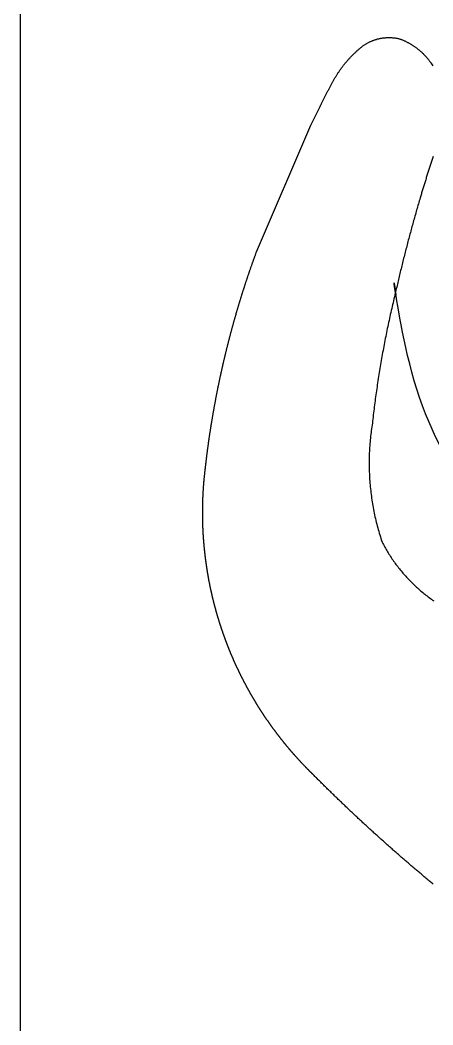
# Model space of a CAD drawing. Header units: inches. Extents: x 1174834 to 1369688, y -175882 to -108740.
# Drawn here: x 1319055.5 to 1319232.9, y -170013.2 to -169582.1 of the extents above; entities that cross this region are included whole.
import ezdxf

# ---------------------------------------------------------------- set-up
doc = ezdxf.new("R2010")
doc.units = ezdxf.units.IN
doc.header["$LTSCALE"] = 500
doc.header["$MEASUREMENT"] = 0
doc.linetypes.add('DASH', pattern=[0.35, 0.25, -0.1])
doc.layers.add('FF-FURN', color=51, linetype='Continuous')

# ---------------------------------------------------------------- blocks, each defined once
blk = doc.blocks.new('A$C48916692')
at = {"color": 3, "linetype": 'DASH', "ltscale": 150}
for points in [[(10203.01, 7271.61), (10203.45, 7271.75), (10203.88, 7271.89), (10204.31, 7272.03), (10204.75, 7272.17), (10205.18, 7272.32), (10205.62, 7272.46), (10206.05, 7272.6), (10206.48, 7272.74), (10206.92, 7272.88), (10207.35, 7273.02), (10207.79, 7273.16), (10208.22, 7273.3), (10208.66, 7273.43), (10209.09, 7273.57), (10209.52, 7273.71), (10209.96, 7273.85), (10210.39, 7273.99), (10210.83, 7274.12), (10211.26, 7274.26), (10211.7, 7274.4), (10212.13, 7274.53), (10212.57, 7274.67), (10213.01, 7274.8), (10213.44, 7274.94), (10213.88, 7275.08), (10214.31, 7275.21), (10214.75, 7275.34), (10215.18, 7275.48), (10215.62, 7275.61), (10216.06, 7275.75), (10216.49, 7275.88), (10216.93, 7276.01), (10217.36, 7276.15), (10217.8, 7276.28), (10218.24, 7276.41), (10218.67, 7276.54), (10219.11, 7276.67), (10219.55, 7276.8), (10219.99, 7276.94), (10220.42, 7277.07), (10220.86, 7277.2), (10221.5, 7277.39), (10222.15, 7277.58), (10222.79, 7277.77), (10223.43, 7277.95), (10224.08, 7278.14), (10224.72, 7278.33), (10225.37, 7278.51), (10226.01, 7278.7), (10226.65, 7278.89), (10227.3, 7279.07), (10227.94, 7279.25), (10228.59, 7279.44), (10229.24, 7279.62), (10229.88, 7279.8), (10230.53, 7279.98), (10231.17, 7280.16), (10231.82, 7280.34), (10232.47, 7280.52), (10233.11, 7280.7), (10233.76, 7280.88), (10234.41, 7281.05), (10235.05, 7281.23), (10235.7, 7281.4), (10236.35, 7281.58), (10237, 7281.75), (10237.64, 7281.93), (10238.29, 7282.1), (10238.94, 7282.27), (10239.59, 7282.44), (10240.24, 7282.61), (10240.89, 7282.78), (10241.53, 7282.95), (10242.18, 7283.12), (10242.83, 7283.29), (10243.48, 7283.46), (10244.13, 7283.62), (10244.78, 7283.79), (10245.43, 7283.96), (10246.08, 7284.12), (10246.73, 7284.28), (10247.38, 7284.45), (10248.03, 7284.61), (10248.68, 7284.77), (10249.34, 7284.93), (10249.99, 7285.09), (10250.64, 7285.25), (10251.29, 7285.41), (10251.94, 7285.57), (10252.59, 7285.73), (10253.25, 7285.89), (10253.9, 7286.04), (10254.55, 7286.2), (10255.2, 7286.35), (10255.85, 7286.51), (10256.51, 7286.66), (10257.16, 7286.82), (10257.81, 7286.97), (10258.47, 7287.12), (10259.12, 7287.27), (10259.77, 7287.42), (10260.43, 7287.57), (10261.08, 7287.72), (10261.74, 7287.87), (10262.39, 7288.02), (10263.24, 7288.22), (10264.09, 7288.43), (10264.94, 7288.63), (10265.79, 7288.83), (10266.64, 7289.03), (10267.49, 7289.23), (10268.34, 7289.42), (10269.2, 7289.62), (10270.05, 7289.81), (10270.9, 7290), (10271.76, 7290.19), (10272.61, 7290.38), (10273.46, 7290.56), (10274.32, 7290.75), (10275.17, 7290.93), (10276.03, 7291.11), (10276.88, 7291.29), (10277.74, 7291.47), (10278.6, 7291.64), (10279.45, 7291.82), (10280.31, 7291.99), (10281.17, 7292.16), (10282.02, 7292.33), (10282.88, 7292.49), (10283.74, 7292.66), (10284.6, 7292.82), (10285.46, 7292.98), (10286.32, 7293.14), (10287.18, 7293.3), (10288.04, 7293.45), (10288.9, 7293.61), (10289.76, 7293.76), (10290.62, 7293.91), (10291.48, 7294.06), (10292.34, 7294.21), (10293.2, 7294.35), (10294.07, 7294.5), (10294.93, 7294.64), (10295.79, 7294.78), (10296.65, 7294.92), (10297.52, 7295.05), (10298.38, 7295.19), (10299.25, 7295.32), (10300.11, 7295.45), (10300.97, 7295.58), (10301.84, 7295.71), (10302.7, 7295.83), (10303.57, 7295.96), (10304.43, 7296.08), (10305.3, 7296.2), (10306.17, 7296.32), (10307.03, 7296.44), (10307.9, 7296.55), (10308.77, 7296.67), (10309.63, 7296.78), (10310.5, 7296.89), (10311.37, 7297), (10312.23, 7297.1), (10313.1, 7297.21), (10313.97, 7297.31), (10314.84, 7297.41), (10315.71, 7297.51), (10316.57, 7297.61), (10317.44, 7297.71), (10318.24, 7297.83), (10319.04, 7297.96), (10319.84, 7298.07), (10320.64, 7298.18), (10321.44, 7298.29), (10322.25, 7298.38), (10323.05, 7298.48), (10323.86, 7298.56), (10324.66, 7298.64), (10325.47, 7298.71), (10326.27, 7298.78), (10327.08, 7298.84), (10327.88, 7298.89), (10328.69, 7298.94), (10329.5, 7298.99), (10330.31, 7299.02), (10331.12, 7299.05), (10331.92, 7299.07), (10332.73, 7299.09), (10333.54, 7299.1), (10334.35, 7299.11), (10335.16, 7299.11), (10335.97, 7299.1), (10336.78, 7299.09), (10337.58, 7299.07), (10338.39, 7299.04), (10339.2, 7299.01), (10340.01, 7298.97), (10340.82, 7298.93), (10341.62, 7298.88), (10342.43, 7298.82), (10343.24, 7298.76), (10344.04, 7298.69), (10344.85, 7298.61), (10345.65, 7298.53), (10346.45, 7298.44), (10347.26, 7298.35), (10348.06, 7298.25), (10348.86, 7298.14), (10349.66, 7298.03), (10350.46, 7297.91), (10351.26, 7297.79), (10352.06, 7297.66), (10352.86, 7297.52), (10353.65, 7297.38), (10354.45, 7297.23), (10355.24, 7297.08), (10356.03, 7296.92), (10356.83, 7296.75), (10357.62, 7296.58), (10358.4, 7296.4), (10359.19, 7296.21), (10359.98, 7296.02), (10360.76, 7295.82), (10361.54, 7295.62), (10362.33, 7295.41), (10363.1, 7295.2), (10363.88, 7294.98), (10364.66, 7294.75), (10365.43, 7294.52), (10366.21, 7294.28), (10366.98, 7294.03), (10367.75, 7293.78), (10368.51, 7293.53), (10369.04, 7293.25), (10369.57, 7292.97), (10370.09, 7292.69), (10370.61, 7292.4), (10371.13, 7292.11), (10371.64, 7291.81), (10372.16, 7291.51), (10372.67, 7291.21), (10373.18, 7290.9), (10373.68, 7290.58), (10374.18, 7290.26), (10374.68, 7289.94), (10375.18, 7289.61), (10375.67, 7289.28), (10376.16, 7288.94), (10376.65, 7288.6), (10377.14, 7288.26), (10377.62, 7287.91), (10378.1, 7287.56), (10378.57, 7287.2), (10379.04, 7286.84), (10379.51, 7286.47), (10379.98, 7286.1), (10380.44, 7285.73), (10380.9, 7285.35), (10381.36, 7284.97), (10381.81, 7284.58), (10382.26, 7284.19), (10382.71, 7283.8), (10383.15, 7283.4), (10383.59, 7283), (10384.03, 7282.6), (10384.46, 7282.19), (10384.89, 7281.77), (10385.31, 7281.36), (10385.73, 7280.94), (10386.15, 7280.51), (10386.56, 7280.09), (10386.97, 7279.66), (10387.38, 7279.22), (10387.78, 7278.78), (10388.18, 7278.34), (10388.58, 7277.9), (10388.97, 7277.45), (10389.36, 7277), (10389.74, 7276.54), (10390.12, 7276.08), (10390.49, 7275.62), (10390.87, 7275.16), (10391.23, 7274.69), (10391.6, 7274.22), (10391.95, 7273.74), (10392.31, 7273.27), (10392.66, 7272.79), (10393.01, 7272.3), (10393.35, 7271.82), (10393.69, 7271.33)], [(10515.28, 7271.57), (10514.99, 7271.92), (10514.7, 7272.27), (10514.4, 7272.62), (10514.11, 7272.97), (10513.82, 7273.32), (10513.53, 7273.68), (10513.24, 7274.03), (10512.95, 7274.38), (10512.65, 7274.73), (10512.36, 7275.08), (10512.07, 7275.43), (10511.78, 7275.78), (10511.48, 7276.12), (10511.19, 7276.47), (10510.9, 7276.82), (10510.6, 7277.17), (10510.31, 7277.52), (10510.01, 7277.87), (10509.72, 7278.22), (10509.42, 7278.56), (10509.13, 7278.91), (10508.83, 7279.26), (10508.54, 7279.61), (10508.24, 7279.95), (10507.95, 7280.3), (10507.65, 7280.65), (10507.36, 7281), (10507.06, 7281.34), (10506.76, 7281.69), (10506.47, 7282.03), (10506.17, 7282.38), (10505.87, 7282.73), (10505.57, 7283.07), (10505.28, 7283.42), (10504.98, 7283.76), (10504.68, 7284.11), (10504.38, 7284.45), (10504.08, 7284.8), (10503.78, 7285.14), (10503.49, 7285.48), (10503.19, 7285.83), (10502.89, 7286.17), (10502.59, 7286.51), (10502.29, 7286.86), (10501.99, 7287.2), (10501.69, 7287.54), (10501.39, 7287.89), (10501.09, 7288.23), (10500.78, 7288.57), (10500.48, 7288.91), (10500.18, 7289.26), (10499.88, 7289.6), (10499.58, 7289.94), (10499.28, 7290.28), (10498.97, 7290.62), (10498.67, 7290.96), (10498.37, 7291.3), (10498.07, 7291.64), (10497.76, 7291.98), (10497.46, 7292.32), (10497.16, 7292.66), (10496.85, 7293), (10496.55, 7293.34), (10496.25, 7293.68), (10495.94, 7294.02), (10495.64, 7294.36), (10495.33, 7294.7), (10495.03, 7295.04), (10494.72, 7295.38), (10494.42, 7295.71), (10494.11, 7296.05), (10493.81, 7296.39), (10493.5, 7296.73), (10493.19, 7297.06), (10492.89, 7297.4), (10492.58, 7297.74), (10492.27, 7298.07), (10491.97, 7298.41), (10491.66, 7298.75), (10491.35, 7299.08), (10491.04, 7299.42), (10490.74, 7299.76), (10490.43, 7300.09), (10490.12, 7300.43), (10489.81, 7300.76), (10489.5, 7301.1), (10489.19, 7301.43), (10488.89, 7301.76), (10488.58, 7302.1), (10488.27, 7302.43), (10487.96, 7302.77), (10487.65, 7303.1), (10487.34, 7303.43), (10487.03, 7303.77), (10486.72, 7304.1), (10486.41, 7304.43), (10486.09, 7304.77), (10485.78, 7305.1), (10485.47, 7305.43), (10485.16, 7305.76), (10484.85, 7306.09), (10484.54, 7306.42), (10484.23, 7306.76), (10483.91, 7307.09), (10483.6, 7307.42), (10483.29, 7307.75), (10482.97, 7308.08), (10482.66, 7308.41), (10482.35, 7308.74), (10482.04, 7309.07), (10481.72, 7309.4), (10481.41, 7309.73), (10481.09, 7310.06), (10480.78, 7310.39), (10480.46, 7310.72), (10480.15, 7311.04), (10479.84, 7311.37), (10479.52, 7311.7), (10479.2, 7312.03), (10478.89, 7312.36), (10478.57, 7312.68), (10478.26, 7313.01), (10477.94, 7313.34), (10477.63, 7313.67), (10477.31, 7313.99), (10476.99, 7314.32), (10476.68, 7314.64), (10476.36, 7314.97), (10476.04, 7315.3), (10475.72, 7315.62), (10475.41, 7315.95), (10475.09, 7316.27), (10474.77, 7316.6), (10474.45, 7316.92), (10474.13, 7317.25), (10473.82, 7317.57), (10473.5, 7317.9), (10473.18, 7318.22), (10472.86, 7318.54), (10472.54, 7318.87), (10472.22, 7319.19), (10471.9, 7319.51), (10471.58, 7319.84), (10471.26, 7320.16), (10470.94, 7320.48), (10470.62, 7320.8), (10470.3, 7321.12), (10469.98, 7321.45), (10469.66, 7321.77), (10469.34, 7322.09), (10469.01, 7322.41), (10468.69, 7322.73), (10468.37, 7323.05), (10468.21, 7323.21), (10468.19, 7323.23), (10468.18, 7323.24), (10468.18, 7323.24), (10468.18, 7323.24), (10468.18, 7323.24), (10468.18, 7323.24), (10468.18, 7323.24), (10468.18, 7323.24), (10468.18, 7323.24), (10468.18, 7323.24), (10468.18, 7323.24), (10468.18, 7323.24), (10468.18, 7323.24), (10468.18, 7323.24), (10468.18, 7323.24), (10468.18, 7323.24), (10468.18, 7323.24), (10468.18, 7323.24), (10468.18, 7323.24), (10468.18, 7323.24), (10468.18, 7323.24), (10468.18, 7323.25), (10468.17, 7323.25), (10468.17, 7323.26), (10468.11, 7323.31), (10467.99, 7323.43), (10467.88, 7323.55), (10467.76, 7323.67), (10467.65, 7323.78), (10467.53, 7323.9), (10467.42, 7324.02), (10467.3, 7324.14), (10467.18, 7324.25), (10467.07, 7324.37), (10466.95, 7324.49), (10466.84, 7324.6), (10466.72, 7324.72), (10466.6, 7324.84), (10466.49, 7324.95), (10466.37, 7325.07), (10466.25, 7325.18), (10466.13, 7325.3), (10466.02, 7325.42), (10465.9, 7325.53), (10465.78, 7325.65), (10465.66, 7325.76), (10465.55, 7325.88), (10465.43, 7326), (10465.31, 7326.11), (10465.19, 7326.23), (10465.07, 7326.34), (10464.95, 7326.46), (10464.83, 7326.57), (10464.71, 7326.69), (10464.6, 7326.8), (10464.48, 7326.92), (10464.36, 7327.03), (10464.24, 7327.14), (10464.12, 7327.26), (10464, 7327.37), (10463.88, 7327.49), (10463.76, 7327.6), (10463.64, 7327.72), (10463.52, 7327.83), (10463.4, 7327.94), (10463.27, 7328.06), (10463.15, 7328.17), (10463.03, 7328.28), (10462.91, 7328.4), (10462.79, 7328.51), (10462.67, 7328.62), (10462.55, 7328.74), (10462.42, 7328.85), (10462.3, 7328.96), (10462.18, 7329.07), (10462.06, 7329.19), (10461.94, 7329.3), (10461.81, 7329.41), (10461.69, 7329.52), (10461.57, 7329.64), (10461.44, 7329.75), (10461.32, 7329.86), (10461.2, 7329.97), (10461.07, 7330.08), (10460.95, 7330.2), (10460.83, 7330.31), (10460.7, 7330.42), (10460.58, 7330.53), (10460.46, 7330.64), (10460.33, 7330.75), (10460.21, 7330.86), (10460.08, 7330.97), (10459.96, 7331.09), (10459.83, 7331.2), (10459.71, 7331.31), (10459.58, 7331.42), (10459.46, 7331.53), (10459.33, 7331.64), (10459.21, 7331.75), (10459.08, 7331.86), (10458.95, 7331.97), (10458.83, 7332.08), (10458.7, 7332.19), (10458.58, 7332.3), (10458.45, 7332.41), (10458.32, 7332.52), (10458.2, 7332.62), (10458.07, 7332.73), (10457.94, 7332.84), (10457.81, 7332.95), (10457.69, 7333.06), (10457.56, 7333.17), (10457.43, 7333.28), (10457.3, 7333.39), (10457.18, 7333.49), (10457.05, 7333.6), (10456.92, 7333.71), (10456.79, 7333.82), (10456.66, 7333.93), (10456.54, 7334.03), (10456.41, 7334.14), (10456.28, 7334.25), (10456.15, 7334.36), (10456.02, 7334.46), (10455.89, 7334.57), (10455.76, 7334.68), (10455.63, 7334.78), (10455.5, 7334.89), (10455.37, 7335), (10455.24, 7335.1), (10455.11, 7335.21), (10454.98, 7335.32), (10454.85, 7335.42), (10454.72, 7335.53), (10454.59, 7335.63), (10454.46, 7335.74), (10454.33, 7335.85), (10454.2, 7335.95), (10454.07, 7336.06), (10453.94, 7336.16), (10453.8, 7336.27), (10453.67, 7336.37), (10453.54, 7336.48), (10453.41, 7336.58), (10453.28, 7336.69), (10453.15, 7336.79), (10453.01, 7336.9), (10452.88, 7337), (10452.75, 7337.1), (10452.62, 7337.21), (10452.48, 7337.31), (10452.35, 7337.42), (10452.22, 7337.52), (10452.08, 7337.62), (10451.95, 7337.73), (10451.82, 7337.83), (10451.68, 7337.93), (10451.55, 7338.04), (10451.42, 7338.14), (10451.28, 7338.24), (10451.15, 7338.34), (10451.01, 7338.45), (10450.88, 7338.55), (10450.74, 7338.65), (10450.61, 7338.75), (10450.47, 7338.86), (10450.34, 7338.96), (10450.2, 7339.06), (10450.07, 7339.16), (10449.93, 7339.26), (10449.8, 7339.36), (10449.66, 7339.47), (10449.53, 7339.57), (10449.39, 7339.67), (10449.26, 7339.77), (10449.12, 7339.87), (10448.98, 7339.97), (10448.85, 7340.07), (10448.71, 7340.17), (10448.57, 7340.27), (10448.44, 7340.37), (10448.3, 7340.47), (10448.16, 7340.57), (10448.03, 7340.67), (10447.89, 7340.77), (10447.75, 7340.87), (10447.61, 7340.97), (10447.48, 7341.07), (10447.34, 7341.17), (10447.2, 7341.27), (10447.06, 7341.36), (10446.93, 7341.46), (10446.79, 7341.56), (10446.65, 7341.66), (10446.51, 7341.76), (10446.37, 7341.86), (10446.23, 7341.95), (10446.09, 7342.05), (10445.96, 7342.15), (10445.82, 7342.25), (10445.68, 7342.34), (10445.54, 7342.44), (10445.4, 7342.54), (10445.26, 7342.63), (10445.12, 7342.73), (10444.98, 7342.83), (10444.84, 7342.92), (10444.7, 7343.02), (10444.56, 7343.12), (10444.42, 7343.21), (10444.28, 7343.31), (10444.14, 7343.41), (10444, 7343.5), (10443.86, 7343.6), (10443.71, 7343.69), (10443.57, 7343.79), (10443.43, 7343.88), (10443.29, 7343.98), (10443.15, 7344.07), (10443.01, 7344.17), (10442.87, 7344.26), (10442.72, 7344.36), (10442.58, 7344.45), (10442.44, 7344.54), (10442.3, 7344.64), (10442.16, 7344.73), (10442.01, 7344.83), (10441.87, 7344.92), (10441.73, 7345.01), (10441.58, 7345.11), (10441.44, 7345.2), (10441.3, 7345.29), (10441.16, 7345.39), (10441.01, 7345.48), (10440.87, 7345.57), (10440.73, 7345.66), (10440.58, 7345.76), (10440.44, 7345.85), (10440.29, 7345.94), (10440.15, 7346.03), (10440.01, 7346.12), (10439.86, 7346.21), (10439.72, 7346.31), (10439.57, 7346.4), (10439.43, 7346.49), (10439.28, 7346.58), (10439.14, 7346.67), (10438.99, 7346.76), (10438.85, 7346.85), (10438.7, 7346.94), (10438.56, 7347.03), (10438.41, 7347.12), (10438.27, 7347.21), (10438.12, 7347.3), (10437.98, 7347.39), (10437.83, 7347.48), (10437.69, 7347.57), (10437.54, 7347.66), (10437.39, 7347.75), (10437.25, 7347.84), (10437.1, 7347.93), (10436.95, 7348.01), (10436.81, 7348.1), (10436.66, 7348.19), (10436.51, 7348.28), (10436.37, 7348.37), (10436.22, 7348.45), (10436.07, 7348.54), (10435.93, 7348.63), (10435.78, 7348.72), (10435.63, 7348.8), (10435.48, 7348.89), (10435.34, 7348.98), (10435.19, 7349.07), (10435.04, 7349.15), (10434.89, 7349.24), (10434.74, 7349.32), (10434.6, 7349.41), (10434.45, 7349.5), (10434.3, 7349.58), (10434.15, 7349.67), (10434, 7349.75), (10433.85, 7349.84), (10433.7, 7349.92), (10433.55, 7350.01), (10433.41, 7350.09), (10433.26, 7350.18), (10433.11, 7350.26), (10432.96, 7350.35), (10432.81, 7350.43), (10432.66, 7350.52), (10432.51, 7350.6), (10432.36, 7350.68), (10432.21, 7350.77), (10432.06, 7350.85), (10431.91, 7350.93), (10431.76, 7351.02), (10431.61, 7351.1), (10431.46, 7351.18), (10431.31, 7351.27), (10431.16, 7351.35), (10431.01, 7351.43), (10430.86, 7351.51), (10430.7, 7351.6), (10430.55, 7351.68), (10430.4, 7351.76), (10430.25, 7351.84), (10430.1, 7351.92), (10429.95, 7352), (10429.8, 7352.08), (10429.64, 7352.17), (10429.49, 7352.25), (10429.34, 7352.33), (10429.19, 7352.41), (10429.04, 7352.49), (10428.88, 7352.57), (10428.73, 7352.65), (10428.58, 7352.73), (10428.43, 7352.81), (10428.28, 7352.89), (10428.12, 7352.97), (10427.97, 7353.05), (10427.82, 7353.12), (10427.66, 7353.2), (10427.51, 7353.28), (10427.36, 7353.36), (10427.2, 7353.44), (10427.05, 7353.52), (10426.9, 7353.6), (10426.74, 7353.67), (10426.59, 7353.75), (10426.44, 7353.83), (10426.28, 7353.91), (10426.13, 7353.98), (10425.98, 7354.06), (10425.82, 7354.14), (10425.67, 7354.21), (10425.51, 7354.29), (10425.36, 7354.37), (10425.2, 7354.44), (10425.05, 7354.52), (10424.89, 7354.59), (10424.74, 7354.67), (10424.58, 7354.75), (10424.43, 7354.82), (10424.27, 7354.9), (10424.12, 7354.97), (10423.96, 7355.05), (10423.81, 7355.12), (10423.65, 7355.2), (10423.5, 7355.27), (10423.34, 7355.34), (10423.19, 7355.42), (10423.03, 7355.49), (10422.88, 7355.57), (10422.72, 7355.64), (10422.56, 7355.71), (10422.41, 7355.79), (10422.25, 7355.86), (10422.1, 7355.93), (10421.94, 7356.01), (10421.78, 7356.08), (10421.63, 7356.15), (10421.47, 7356.22), (10421.31, 7356.29), (10421.16, 7356.37), (10421, 7356.44), (10420.84, 7356.51), (10420.69, 7356.58), (10420.53, 7356.65), (10420.37, 7356.72), (10420.21, 7356.79), (10420.06, 7356.86), (10419.9, 7356.94), (10419.74, 7357.01), (10419.58, 7357.08), (10419.43, 7357.15), (10419.27, 7357.22), (10419.11, 7357.29), (10418.95, 7357.35), (10418.79, 7357.42), (10418.64, 7357.49), (10418.48, 7357.56), (10418.32, 7357.63), (10418.16, 7357.7), (10418, 7357.77), (10417.84, 7357.84), (10417.69, 7357.9), (10417.53, 7357.97), (10417.37, 7358.04), (10417.21, 7358.11), (10417.05, 7358.18), (10416.89, 7358.24), (10416.73, 7358.31), (10416.57, 7358.38), (10416.41, 7358.44), (10416.25, 7358.51), (10416.1, 7358.58), (10415.94, 7358.64), (10415.78, 7358.71), (10415.62, 7358.77), (10415.46, 7358.84), (10415.3, 7358.91), (10415.14, 7358.97), (10414.98, 7359.04), (10414.82, 7359.1), (10414.66, 7359.17), (10414.5, 7359.23), (10414.34, 7359.3), (10414.18, 7359.36), (10414.02, 7359.42), (10413.86, 7359.49), (10413.7, 7359.55), (10413.54, 7359.61), (10413.37, 7359.68), (10413.21, 7359.74), (10413.05, 7359.8), (10412.89, 7359.87), (10412.73, 7359.93), (10412.57, 7359.99), (10412.41, 7360.06), (10412.25, 7360.12), (10412.09, 7360.18), (10411.93, 7360.24), (10411.76, 7360.3), (10411.6, 7360.36), (10411.44, 7360.43), (10411.28, 7360.49), (10411.12, 7360.55), (10410.96, 7360.61), (10410.79, 7360.67), (10410.63, 7360.73), (10410.47, 7360.79), (10410.31, 7360.85), (10410.15, 7360.91), (10409.99, 7360.97), (10409.82, 7361.03), (10409.66, 7361.09), (10409.5, 7361.15), (10409.34, 7361.21), (10409.17, 7361.26), (10409.01, 7361.32), (10408.85, 7361.38), (10408.69, 7361.44), (10408.52, 7361.5), (10408.36, 7361.56), (10408.2, 7361.61), (10408.04, 7361.67), (10407.87, 7361.73), (10407.71, 7361.79), (10407.55, 7361.84), (10407.38, 7361.9), (10407.22, 7361.96), (10407.06, 7362.01), (10406.89, 7362.07), (10406.73, 7362.13), (10406.57, 7362.18), (10406.4, 7362.24), (10406.24, 7362.29), (10406.08, 7362.35), (10405.91, 7362.4), (10405.75, 7362.46), (10405.59, 7362.51), (10405.42, 7362.57), (10405.26, 7362.62), (10405.09, 7362.68), (10404.93, 7362.73), (10404.77, 7362.78), (10404.6, 7362.84), (10404.44, 7362.89), (10404.27, 7362.94), (10404.11, 7363), (10403.94, 7363.05), (10403.78, 7363.1), (10403.62, 7363.16), (10403.45, 7363.21), (10403.29, 7363.26), (10403.12, 7363.31), (10402.96, 7363.37), (10402.79, 7363.42), (10402.63, 7363.47), (10402.46, 7363.52), (10402.3, 7363.57), (10402.13, 7363.62), (10401.97, 7363.67), (10401.8, 7363.72), (10401.64, 7363.77), (10401.47, 7363.82), (10401.31, 7363.87), (10401.14, 7363.92), (10400.98, 7363.97), (10400.81, 7364.02), (10400.65, 7364.07), (10400.48, 7364.12), (10400.32, 7364.17), (10400.15, 7364.22), (10399.99, 7364.27), (10399.82, 7364.32), (10399.65, 7364.37), (10399.49, 7364.41), (10399.32, 7364.46), (10399.16, 7364.51), (10398.99, 7364.56), (10398.83, 7364.6), (10398.66, 7364.65), (10398.49, 7364.7), (10398.33, 7364.74), (10398.16, 7364.79), (10398, 7364.84), (10397.83, 7364.88), (10397.66, 7364.93), (10397.5, 7364.98), (10397.33, 7365.02), (10397.17, 7365.07), (10397, 7365.11), (10396.83, 7365.16), (10396.67, 7365.2), (10396.5, 7365.25), (10396.33, 7365.29), (10396.17, 7365.34), (10396, 7365.38), (10395.83, 7365.42), (10395.67, 7365.47), (10395.5, 7365.51), (10395.33, 7365.56), (10395.17, 7365.6), (10395, 7365.64), (10394.83, 7365.68), (10394.67, 7365.73), (10394.5, 7365.77), (10394.33, 7365.81), (10394.17, 7365.85), (10394, 7365.9), (10393.83, 7365.94), (10393.66, 7365.98), (10393.5, 7366.02), (10393.33, 7366.06), (10393.16, 7366.1), (10393, 7366.14), (10392.83, 7366.18), (10392.66, 7366.23), (10392.49, 7366.27), (10392.33, 7366.31), (10392.16, 7366.35), (10391.99, 7366.39), (10391.82, 7366.42), (10391.66, 7366.46), (10391.49, 7366.5), (10391.32, 7366.54), (10391.15, 7366.58), (10390.99, 7366.62), (10390.82, 7366.66), (10390.65, 7366.7), (10390.48, 7366.73), (10390.32, 7366.77), (10390.15, 7366.81), (10389.98, 7366.85), (10389.81, 7366.88), (10389.64, 7366.92), (10389.48, 7366.96), (10389.31, 7367), (10389.14, 7367.03), (10388.97, 7367.07), (10388.8, 7367.1), (10388.64, 7367.14), (10388.47, 7367.18), (10388.3, 7367.21), (10388.13, 7367.25), (10387.96, 7367.28), (10387.8, 7367.32), (10387.63, 7367.35), (10387.46, 7367.39), (10387.29, 7367.42), (10387.12, 7367.46), (10386.95, 7367.49), (10386.79, 7367.52), (10386.62, 7367.56), (10386.45, 7367.59), (10386.28, 7367.63), (10386.11, 7367.66), (10385.94, 7367.69), (10385.78, 7367.72), (10385.61, 7367.76), (10385.44, 7367.79), (10385.27, 7367.82), (10385.1, 7367.85), (10384.93, 7367.89), (10384.77, 7367.92), (10384.6, 7367.95), (10384.43, 7367.98), (10384.26, 7368.01), (10384.09, 7368.04), (10383.92, 7368.07), (10383.75, 7368.1), (10383.58, 7368.13), (10383.42, 7368.16), (10383.25, 7368.19), (10383.08, 7368.22), (10382.91, 7368.25), (10382.74, 7368.28), (10382.57, 7368.31), (10382.4, 7368.34), (10382.23, 7368.37), (10382.07, 7368.4), (10381.9, 7368.43), (10381.73, 7368.46), (10381.56, 7368.48), (10381.39, 7368.51), (10381.22, 7368.54), (10381.05, 7368.57), (10380.88, 7368.59), (10380.72, 7368.62), (10380.55, 7368.65), (10380.38, 7368.68), (10380.21, 7368.7), (10380.04, 7368.73), (10379.87, 7368.76), (10379.7, 7368.78), (10379.53, 7368.81), (10379.36, 7368.83), (10379.19, 7368.86), (10379.03, 7368.88), (10378.86, 7368.91), (10378.69, 7368.93), (10378.52, 7368.96), (10378.35, 7368.98), (10378.18, 7369.01), (10378.01, 7369.03), (10377.84, 7369.06), (10377.67, 7369.08), (10377.5, 7369.1), (10377.34, 7369.13), (10377.17, 7369.15), (10377, 7369.17), (10376.83, 7369.2), (10376.66, 7369.22), (10376.49, 7369.24), (10376.32, 7369.26), (10376.15, 7369.29), (10375.98, 7369.31), (10375.81, 7369.33), (10375.64, 7369.35), (10375.47, 7369.37), (10375.31, 7369.39), (10375.14, 7369.41), (10374.97, 7369.44), (10374.8, 7369.46), (10374.63, 7369.48), (10374.46, 7369.5), (10374.29, 7369.52), (10374.12, 7369.54), (10373.95, 7369.56), (10373.78, 7369.58), (10373.61, 7369.6), (10373.45, 7369.62), (10373.28, 7369.63), (10373.11, 7369.65), (10372.94, 7369.67), (10372.77, 7369.69), (10372.6, 7369.71), (10372.43, 7369.73), (10372.26, 7369.74), (10372.09, 7369.76), (10371.92, 7369.78), (10371.75, 7369.8), (10371.59, 7369.81), (10371.42, 7369.83), (10371.25, 7369.85), (10371.08, 7369.86), (10370.91, 7369.88), (10370.74, 7369.9), (10370.57, 7369.91), (10370.4, 7369.93), (10370.23, 7369.94), (10370.06, 7369.96), (10369.89, 7369.97), (10369.73, 7369.99), (10369.56, 7370.01), (10369.39, 7370.02), (10369.22, 7370.03), (10369.05, 7370.05), (10368.88, 7370.06), (10368.71, 7370.08), (10368.54, 7370.09), (10368.37, 7370.1), (10368.2, 7370.12), (10368.04, 7370.13), (10367.87, 7370.14), (10367.7, 7370.16), (10367.53, 7370.17), (10367.36, 7370.18), (10367.19, 7370.19), (10367.02, 7370.21), (10366.85, 7370.22), (10366.68, 7370.23), (10366.52, 7370.24), (10366.35, 7370.25), (10366.18, 7370.26), (10366.01, 7370.28), (10365.84, 7370.29), (10365.67, 7370.3), (10365.5, 7370.31), (10365.33, 7370.32), (10365.17, 7370.33), (10365, 7370.34), (10364.83, 7370.35), (10364.66, 7370.36), (10364.49, 7370.37), (10364.32, 7370.38), (10364.15, 7370.38), (10363.99, 7370.39), (10363.82, 7370.4), (10363.65, 7370.41), (10363.48, 7370.42), (10363.31, 7370.43), (10363.14, 7370.44), (10362.97, 7370.44), (10362.81, 7370.45), (10362.64, 7370.46), (10362.47, 7370.47), (10362.3, 7370.47), (10362.13, 7370.48), (10361.96, 7370.49), (10361.8, 7370.49), (10361.63, 7370.5), (10361.46, 7370.5), (10361.29, 7370.51), (10361.12, 7370.52), (10360.95, 7370.52), (10360.79, 7370.53), (10360.62, 7370.53), (10360.45, 7370.54), (10360.28, 7370.54), (10360.11, 7370.55), (10359.95, 7370.55), (10359.78, 7370.56), (10359.61, 7370.56), (10359.44, 7370.56), (10359.27, 7370.57), (10359.11, 7370.57), (10358.94, 7370.57), (10358.77, 7370.58), (10358.6, 7370.58), (10358.43, 7370.58), (10358.27, 7370.59), (10358.1, 7370.59), (10357.93, 7370.59), (10357.76, 7370.59), (10357.6, 7370.6), (10357.43, 7370.6), (10357.26, 7370.6), (10357.09, 7370.6), (10356.93, 7370.6), (10356.76, 7370.6), (10356.59, 7370.6), (10356.42, 7370.6), (10356.26, 7370.6), (10356.09, 7370.6), (10355.92, 7370.6), (10355.75, 7370.6), (10355.59, 7370.6), (10355.42, 7370.6), (10355.25, 7370.6), (10355.08, 7370.6), (10354.92, 7370.6), (10354.75, 7370.6), (10354.58, 7370.6), (10354.42, 7370.6), (10354.25, 7370.6), (10354.08, 7370.59), (10353.91, 7370.59), (10353.75, 7370.59), (10353.58, 7370.59), (10353.41, 7370.59), (10353.25, 7370.58), (10353.08, 7370.58), (10352.91, 7370.58), (10352.75, 7370.57), (10352.58, 7370.57), (10352.41, 7370.57), (10352.25, 7370.56), (10352.08, 7370.56), (10351.91, 7370.56), (10351.75, 7370.55), (10351.58, 7370.55), (10351.41, 7370.54), (10351.25, 7370.54), (10351.08, 7370.53), (10350.92, 7370.53), (10350.75, 7370.52), (10350.58, 7370.52), (10350.42, 7370.51), (10350.25, 7370.5), (10350.08, 7370.5), (10349.92, 7370.49), (10349.75, 7370.49), (10349.59, 7370.48), (10349.42, 7370.47), (10349.25, 7370.47), (10349.09, 7370.46), (10348.92, 7370.45), (10348.76, 7370.44), (10348.59, 7370.44), (10348.43, 7370.43), (10348.26, 7370.42), (10348.09, 7370.41), (10347.93, 7370.4), (10347.76, 7370.4), (10347.6, 7370.39), (10347.43, 7370.38), (10347.27, 7370.37), (10347.1, 7370.36), (10346.94, 7370.35), (10346.77, 7370.34), (10346.61, 7370.33), (10346.44, 7370.32), (10346.28, 7370.31), (10346.11, 7370.3), (10345.95, 7370.29), (10345.78, 7370.28), (10345.62, 7370.27), (10345.45, 7370.26), (10345.29, 7370.25), (10345.12, 7370.24), (10344.96, 7370.23), (10344.79, 7370.21), (10344.63, 7370.2), (10344.46, 7370.19), (10344.3, 7370.18), (10344.13, 7370.17), (10343.97, 7370.15), (10343.81, 7370.14), (10343.64, 7370.13), (10343.48, 7370.12), (10343.31, 7370.1), (10343.15, 7370.09), (10342.98, 7370.08), (10342.82, 7370.06), (10342.66, 7370.05), (10342.49, 7370.04), (10342.33, 7370.02), (10342.17, 7370.01), (10342, 7369.99), (10341.92, 7369.99), (10341.91, 7369.98), (10341.9, 7369.98), (10341.9, 7369.98), (10341.9, 7369.98), (10341.9, 7369.98), (10341.9, 7369.98), (10341.9, 7369.98), (10341.9, 7369.98), (10341.9, 7369.98), (10341.9, 7369.98), (10341.9, 7369.98), (10341.9, 7369.98), (10341.9, 7369.98), (10341.9, 7369.98), (10341.9, 7369.98), (10341.9, 7369.98), (10341.9, 7369.98), (10341.9, 7369.98), (10341.9, 7369.98), (10341.9, 7369.98), (10341.9, 7369.98), (10341.9, 7369.98), (10341.89, 7369.98), (10341.88, 7369.98), (10341.76, 7369.97), (10341.51, 7369.94), (10341.27, 7369.92), (10341.02, 7369.9), (10340.78, 7369.87), (10340.54, 7369.85), (10340.29, 7369.82), (10340.05, 7369.79), (10339.8, 7369.77), (10339.56, 7369.74), (10339.32, 7369.72), (10339.07, 7369.69), (10338.83, 7369.67), (10338.58, 7369.64), (10338.34, 7369.61), (10338.1, 7369.59), (10337.85, 7369.56), (10337.61, 7369.53), (10337.36, 7369.5), (10337.12, 7369.48), (10336.88, 7369.45), (10336.63, 7369.42), (10336.39, 7369.4), (10336.14, 7369.37), (10335.9, 7369.34), (10335.66, 7369.31), (10335.41, 7369.28), (10335.17, 7369.25), (10334.92, 7369.23), (10334.68, 7369.2), (10334.44, 7369.17), (10334.19, 7369.14), (10333.95, 7369.11), (10333.7, 7369.08), (10333.46, 7369.05), (10333.22, 7369.02), (10332.97, 7368.99), (10332.73, 7368.96), (10332.49, 7368.93), (10332.24, 7368.9), (10332, 7368.87), (10331.75, 7368.84), (10331.51, 7368.81), (10331.27, 7368.78), (10331.02, 7368.75), (10330.78, 7368.72), (10330.53, 7368.69), (10330.29, 7368.65), (10330.05, 7368.62), (10329.8, 7368.59), (10329.56, 7368.56), (10329.32, 7368.53), (10329.07, 7368.49), (10328.83, 7368.46), (10328.59, 7368.43), (10328.34, 7368.4), (10328.1, 7368.36), (10327.85, 7368.33), (10327.61, 7368.3), (10327.37, 7368.26), (10327.12, 7368.23), (10326.88, 7368.2), (10326.64, 7368.16), (10326.39, 7368.13), (10326.15, 7368.1), (10325.91, 7368.06), (10325.66, 7368.03), (10325.42, 7367.99), (10325.18, 7367.96), (10324.93, 7367.92), (10324.69, 7367.89), (10324.45, 7367.85), (10324.2, 7367.82), (10323.96, 7367.78), (10323.72, 7367.75), (10323.47, 7367.71), (10323.23, 7367.68), (10322.99, 7367.64), (10322.74, 7367.6), (10322.5, 7367.57), (10322.26, 7367.53), (10322.01, 7367.49), (10321.77, 7367.46), (10321.53, 7367.42), (10321.28, 7367.38), (10321.04, 7367.35), (10320.8, 7367.31), (10320.55, 7367.27), (10320.31, 7367.23), (10320.07, 7367.2), (10319.82, 7367.16), (10319.58, 7367.12), (10319.34, 7367.08), (10319.1, 7367.04), (10318.85, 7367), (10318.61, 7366.97), (10318.37, 7366.93), (10318.12, 7366.89), (10317.88, 7366.85), (10317.64, 7366.81), (10317.4, 7366.77), (10317.15, 7366.73), (10316.91, 7366.69), (10316.67, 7366.65), (10316.42, 7366.61), (10316.18, 7366.57), (10315.94, 7366.53), (10315.7, 7366.49), (10315.45, 7366.45), (10315.21, 7366.41), (10314.97, 7366.37), (10314.72, 7366.33), (10314.48, 7366.28), (10314.24, 7366.24), (10314, 7366.2), (10313.75, 7366.16), (10313.51, 7366.12), (10313.27, 7366.08), (10313.03, 7366.03), (10312.78, 7365.99), (10312.54, 7365.95), (10312.3, 7365.91), (10312.06, 7365.86), (10311.81, 7365.82), (10311.57, 7365.78), (10311.33, 7365.73), (10311.09, 7365.69), (10310.85, 7365.65), (10310.6, 7365.6), (10310.36, 7365.56), (10310.12, 7365.52), (10309.88, 7365.47), (10309.63, 7365.43), (10309.39, 7365.38), (10309.15, 7365.34), (10308.91, 7365.29), (10308.67, 7365.25), (10308.42, 7365.2), (10308.18, 7365.16), (10307.94, 7365.11), (10307.7, 7365.07), (10307.46, 7365.02), (10307.21, 7364.98), (10306.97, 7364.93), (10306.73, 7364.88), (10306.49, 7364.84), (10306.25, 7364.79), (10306, 7364.75), (10305.76, 7364.7), (10305.52, 7364.65), (10305.28, 7364.6), (10305.04, 7364.56), (10304.8, 7364.51), (10304.55, 7364.46), (10304.31, 7364.42), (10304.07, 7364.37), (10303.83, 7364.32), (10303.59, 7364.27), (10303.35, 7364.22), (10303.11, 7364.17), (10302.86, 7364.13), (10302.62, 7364.08), (10302.38, 7364.03), (10302.14, 7363.98), (10301.9, 7363.93), (10301.66, 7363.88), (10301.42, 7363.83), (10301.17, 7363.78), (10300.93, 7363.73), (10300.69, 7363.68), (10300.45, 7363.63), (10300.21, 7363.58), (10299.97, 7363.53), (10299.73, 7363.48), (10299.49, 7363.43), (10299.25, 7363.38), (10299, 7363.33), (10298.76, 7363.28), (10298.52, 7363.23), (10298.28, 7363.18), (10298.04, 7363.12), (10297.8, 7363.07), (10297.56, 7363.02), (10297.32, 7362.97), (10297.08, 7362.92), (10296.84, 7362.87), (10296.6, 7362.81), (10296.36, 7362.76), (10296.11, 7362.71), (10295.87, 7362.65), (10295.63, 7362.6), (10295.39, 7362.55), (10295.15, 7362.5), (10294.91, 7362.44), (10294.67, 7362.39), (10294.43, 7362.33), (10294.19, 7362.28), (10293.95, 7362.23), (10293.71, 7362.17), (10293.47, 7362.12), (10293.23, 7362.06), (10292.99, 7362.01), (10292.75, 7361.95), (10292.51, 7361.9), (10292.27, 7361.84), (10292.03, 7361.79), (10291.79, 7361.73), (10291.55, 7361.68), (10291.31, 7361.62), (10291.07, 7361.57), (10290.83, 7361.51), (10290.59, 7361.45), (10290.35, 7361.4), (10290.11, 7361.34), (10289.87, 7361.29), (10289.63, 7361.23), (10289.39, 7361.17), (10289.15, 7361.12), (10288.91, 7361.06), (10288.67, 7361), (10288.43, 7360.94), (10288.19, 7360.89), (10287.95, 7360.83), (10287.71, 7360.77), (10287.47, 7360.71), (10287.24, 7360.65), (10287, 7360.6), (10286.76, 7360.54), (10286.52, 7360.48), (10286.28, 7360.42), (10286.04, 7360.36), (10285.8, 7360.3), (10285.56, 7360.24), (10285.32, 7360.18), (10285.08, 7360.12), (10284.84, 7360.06), (10284.61, 7360), (10284.37, 7359.94), (10284.13, 7359.88), (10283.89, 7359.82), (10283.65, 7359.76), (10283.41, 7359.7), (10283.17, 7359.64), (10282.93, 7359.58), (10282.7, 7359.52), (10282.46, 7359.46), (10282.22, 7359.4), (10281.98, 7359.34), (10281.74, 7359.28), (10281.5, 7359.21), (10281.26, 7359.15), (10281.03, 7359.09), (10280.79, 7359.03), (10280.55, 7358.97), (10280.31, 7358.9), (10280.07, 7358.84), (10279.83, 7358.78), (10279.6, 7358.71), (10279.36, 7358.65), (10279.12, 7358.59), (10278.88, 7358.52), (10278.64, 7358.46), (10278.41, 7358.4), (10278.17, 7358.33), (10277.93, 7358.27), (10277.69, 7358.21), (10277.46, 7358.14), (10277.22, 7358.08), (10276.98, 7358.01), (10276.74, 7357.95), (10276.51, 7357.88), (10276.27, 7357.82), (10276.03, 7357.75), (10275.79, 7357.69), (10275.56, 7357.62), (10275.32, 7357.56), (10275.08, 7357.49), (10274.84, 7357.43), (10274.61, 7357.36), (10274.37, 7357.29), (10274.13, 7357.23), (10273.9, 7357.16), (10273.66, 7357.09), (10273.42, 7357.03), (10273.18, 7356.96), (10272.95, 7356.89), (10272.71, 7356.83), (10272.47, 7356.76), (10272.24, 7356.69), (10272, 7356.62), (10271.76, 7356.56), (10271.53, 7356.49), (10271.29, 7356.42), (10271.05, 7356.35), (10270.82, 7356.28), (10270.58, 7356.22), (10270.34, 7356.15), (10270.11, 7356.08), (10269.87, 7356.01), (10269.64, 7355.94), (10269.4, 7355.87), (10269.16, 7355.8), (10268.93, 7355.73), (10268.69, 7355.66), (10268.46, 7355.59), (10268.22, 7355.52), (10267.98, 7355.45), (10267.75, 7355.38), (10267.51, 7355.31), (10267.28, 7355.24), (10267.04, 7355.17), (10266.8, 7355.1), (10266.57, 7355.03), (10266.33, 7354.96), (10266.1, 7354.89), (10265.86, 7354.82), (10265.63, 7354.75), (10265.39, 7354.67), (10265.16, 7354.6), (10264.92, 7354.53), (10264.69, 7354.46), (10264.45, 7354.39), (10264.22, 7354.31), (10263.98, 7354.24), (10263.75, 7354.17), (10263.51, 7354.1), (10263.28, 7354.02), (10263.04, 7353.95), (10262.81, 7353.88), (10262.57, 7353.8), (10262.34, 7353.73), (10262.1, 7353.66), (10261.87, 7353.58), (10261.63, 7353.51), (10261.4, 7353.44), (10261.16, 7353.36), (10260.93, 7353.29), (10260.69, 7353.21), (10260.46, 7353.14), (10260.23, 7353.06), (10259.99, 7352.99), (10259.76, 7352.91), (10259.52, 7352.84), (10259.29, 7352.76), (10259.06, 7352.69), (10258.82, 7352.61), (10258.59, 7352.54), (10258.35, 7352.46), (10258.12, 7352.38), (10257.89, 7352.31), (10257.65, 7352.23), (10257.42, 7352.15), (10257.19, 7352.08), (10256.95, 7352), (10256.72, 7351.92), (10256.49, 7351.85), (10256.25, 7351.77), (10256.02, 7351.69), (10255.79, 7351.62), (10255.55, 7351.54), (10255.32, 7351.46), (10255.09, 7351.38), (10254.85, 7351.3), (10254.62, 7351.23), (10254.39, 7351.15), (10254.15, 7351.07), (10253.92, 7350.99), (10253.69, 7350.91), (10253.46, 7350.83), (10253.22, 7350.75), (10252.99, 7350.67), (10252.76, 7350.6), (10252.53, 7350.52), (10252.29, 7350.44), (10252.06, 7350.36), (10251.83, 7350.28), (10251.6, 7350.2), (10251.36, 7350.12), (10251.13, 7350.04), (10250.9, 7349.96), (10250.67, 7349.88), (10250.44, 7349.79), (10250.2, 7349.71), (10249.97, 7349.63), (10249.74, 7349.55), (10249.51, 7349.47), (10249.28, 7349.39), (10249.05, 7349.31), (10248.81, 7349.23), (10248.58, 7349.14), (10248.35, 7349.06), (10248.12, 7348.98), (10247.89, 7348.9), (10247.66, 7348.82), (10247.43, 7348.73), (10247.2, 7348.65), (10246.96, 7348.57), (10246.73, 7348.48), (10246.5, 7348.4), (10246.27, 7348.32), (10246.04, 7348.23), (10245.81, 7348.15), (10245.58, 7348.07), (10245.35, 7347.98), (10245.12, 7347.9), (10244.89, 7347.82), (10244.66, 7347.73), (10244.43, 7347.65), (10244.2, 7347.56), (10243.97, 7347.48), (10189.65, 7324.19), (10189.36, 7324.05), (10189.07, 7323.9), (10188.77, 7323.76), (10188.48, 7323.62), (10188.19, 7323.48), (10187.9, 7323.34), (10187.61, 7323.19), (10187.32, 7323.05), (10187.03, 7322.91), (10186.74, 7322.77), (10186.45, 7322.62), (10186.16, 7322.48), (10185.87, 7322.34), (10185.59, 7322.19), (10185.3, 7322.05), (10185.01, 7321.91), (10184.72, 7321.76), (10184.43, 7321.62), (10184.14, 7321.47), (10183.85, 7321.33), (10183.56, 7321.18), (10183.27, 7321.04), (10182.98, 7320.89), (10182.69, 7320.75), (10182.41, 7320.6), (10182.12, 7320.46), (10181.83, 7320.31), (10181.54, 7320.17), (10181.25, 7320.02), (10180.96, 7319.88), (10180.68, 7319.73), (10180.39, 7319.58), (10180.1, 7319.44), (10179.81, 7319.29), (10179.52, 7319.14), (10179.24, 7318.99), (10178.95, 7318.85), (10178.66, 7318.7), (10178.37, 7318.55), (10178.09, 7318.4), (10177.8, 7318.26), (10177.51, 7318.11), (10177.22, 7317.96), (10176.94, 7317.81), (10176.65, 7317.66), (10176.36, 7317.51), (10176.08, 7317.36), (10175.79, 7317.22), (10175.5, 7317.07), (10175.22, 7316.92), (10174.93, 7316.77), (10174.64, 7316.62), (10174.36, 7316.47), (10174.07, 7316.32), (10173.79, 7316.17), (10173.5, 7316.02), (10173.21, 7315.87), (10172.93, 7315.72), (10172.64, 7315.56), (10172.36, 7315.41), (10172.07, 7315.26), (10171.79, 7315.11), (10171.5, 7314.96), (10171.22, 7314.81), (10170.95, 7314.66), (10170.68, 7314.52), (10170.42, 7314.38), (10170.15, 7314.23), (10169.89, 7314.08), (10169.63, 7313.93), (10169.37, 7313.78), (10169.11, 7313.62), (10168.85, 7313.47), (10168.59, 7313.31), (10168.33, 7313.15), (10168.07, 7312.99), (10167.82, 7312.83), (10167.56, 7312.67), (10167.31, 7312.5), (10167.06, 7312.34), (10166.81, 7312.17), (10166.56, 7312), (10166.31, 7311.83), (10166.06, 7311.66), (10165.81, 7311.48), (10165.56, 7311.31), (10165.32, 7311.13), (10165.08, 7310.95), (10164.83, 7310.77), (10164.59, 7310.59), (10164.35, 7310.41), (10164.11, 7310.22), (10163.87, 7310.04), (10163.63, 7309.85), (10163.4, 7309.66), (10163.16, 7309.47), (10162.93, 7309.28), (10162.7, 7309.09), (10162.47, 7308.89), (10162.24, 7308.7), (10162.01, 7308.5), (10161.78, 7308.3), (10161.55, 7308.1), (10161.33, 7307.9), (10161.1, 7307.7), (10160.88, 7307.49), (10160.66, 7307.29), (10160.44, 7307.08), (10160.22, 7306.87), (10160, 7306.66), (10159.79, 7306.45), (10159.57, 7306.24), (10159.36, 7306.02), (10159.14, 7305.81), (10158.93, 7305.59), (10158.72, 7305.37), (10158.52, 7305.15), (10158.31, 7304.93), (10158.1, 7304.71), (10157.9, 7304.49), (10157.7, 7304.27), (10157.49, 7304.04), (10157.29, 7303.81), (10157.1, 7303.59), (10156.9, 7303.36), (10156.7, 7303.13), (10156.51, 7302.89), (10156.31, 7302.66), (10156.14, 7302.44), (10155.96, 7302.22), (10155.79, 7302), (10155.63, 7301.77), (10155.46, 7301.54), (10155.31, 7301.31), (10155.15, 7301.08), (10155, 7300.84), (10154.85, 7300.6), (10154.7, 7300.36), (10154.56, 7300.12), (10154.42, 7299.88), (10154.28, 7299.63), (10154.15, 7299.38), (10154.03, 7299.13), (10153.9, 7298.88), (10153.78, 7298.62), (10153.67, 7298.37), (10153.55, 7298.11), (10153.44, 7297.85), (10153.34, 7297.59), (10153.24, 7297.33), (10153.14, 7297.06), (10153.05, 7296.8), (10152.96, 7296.53), (10152.87, 7296.27), (10152.79, 7296), (10152.71, 7295.73), (10152.64, 7295.45), (10152.57, 7295.18), (10152.51, 7294.91), (10152.44, 7294.63), (10152.39, 7294.36), (10152.33, 7294.08), (10152.28, 7293.81), (10152.24, 7293.53), (10152.2, 7293.25), (10152.16, 7292.97), (10152.13, 7292.69), (10152.1, 7292.41), (10152.08, 7292.13), (10152.06, 7291.85), (10152.04, 7291.57), (10152.03, 7291.29), (10152.02, 7291.01), (10152.02, 7290.73), (10152.02, 7290.45), (10152.02, 7290.17), (10152.03, 7289.89), (10152.04, 7289.61), (10152.06, 7289.32), (10152.08, 7289.04), (10152.11, 7288.76), (10152.14, 7288.48), (10152.17, 7288.21), (10152.21, 7287.93), (10152.25, 7287.65), (10152.3, 7287.37), (10152.35, 7287.1), (10152.4, 7286.82), (10152.46, 7286.54), (10152.52, 7286.27), (10152.59, 7286), (10152.66, 7285.73), (10152.76, 7285.48), (10152.86, 7285.23), (10152.96, 7284.99), (10153.06, 7284.74), (10153.16, 7284.5), (10153.27, 7284.25), (10153.38, 7284.01), (10153.49, 7283.77), (10153.61, 7283.53), (10153.72, 7283.29), (10153.84, 7283.06), (10153.96, 7282.82), (10154.08, 7282.58), (10154.21, 7282.35), (10154.33, 7282.12), (10154.46, 7281.89), (10154.6, 7281.65), (10154.73, 7281.43), (10154.86, 7281.2), (10155, 7280.97), (10155.14, 7280.74), (10155.28, 7280.52), (10155.43, 7280.3), (10155.57, 7280.08), (10155.72, 7279.86), (10155.87, 7279.64), (10156.02, 7279.42), (10156.18, 7279.2), (10156.33, 7278.99), (10156.49, 7278.78), (10156.65, 7278.56), (10156.82, 7278.35), (10156.98, 7278.15), (10157.15, 7277.94), (10157.31, 7277.73), (10157.48, 7277.53), (10157.65, 7277.33), (10157.83, 7277.13), (10158, 7276.93), (10158.18, 7276.73), (10158.36, 7276.53), (10158.54, 7276.34), (10158.72, 7276.15), (10158.91, 7275.96), (10159.09, 7275.77), (10159.28, 7275.58), (10159.47, 7275.39), (10159.66, 7275.21), (10159.86, 7275.03), (10160.05, 7274.85), (10160.25, 7274.67), (10160.44, 7274.49), (10160.64, 7274.32), (10160.85, 7274.14), (10161.05, 7273.97), (10161.25, 7273.8), (10161.46, 7273.64), (10161.67, 7273.47), (10161.88, 7273.31), (10162.09, 7273.15), (10162.3, 7272.99), (10162.51, 7272.83), (10162.73, 7272.67), (10162.94, 7272.52), (10163.35, 7272.24), (10163.76, 7271.96), (10164.17, 7271.69)]]:
    blk.add_lwpolyline(points, dxfattribs=at)
at = {"layer": 'FF-FURN', "color": 250}
blk.add_line((8317.51, 7449.04), (11183.61, 7449.04), dxfattribs=at)
at = {"layer": 'FF-FURN', "color": 250, "linetype": 'Continuous'}
blk.add_rational_spline([(10532.92, 6837.48), (10533.65, 6839.14), (10534.3, 6840.71), (10534.3, 6840.71), (10534.3, 6840.71), (10552.06, 6885.94), (10545.72, 6934.11), (10545.22, 6937.62), (10544.69, 6940.62), (10544.16, 6943.62), (10543.36, 6947.43), (10542.56, 6951.25), (10541.56, 6955.03), (10540.57, 6958.82), (10539.92, 6961), (10539.27, 6963.19), (10538.81, 6964.7), (10538.35, 6966.2), (10537.66, 6968.38), (10536.97, 6970.57), (10535.84, 6973.94), (10534.85, 6976.89), (10533.37, 6981.02), (10533.37, 6981.02), (10533.37, 6981.02), (10531.32, 6986.65), (10529.15, 6992.24), (10528.99, 6992.65), (10528.82, 6993.06), (10526.48, 6998.99), (10523.84, 7005.11), (10521.2, 7011.23), (10518.3, 7017.46), (10515.41, 7023.69), (10512.26, 7030.02), (10509.11, 7036.36), (10506.58, 7041.17), (10504.06, 7045.99), (10501.4, 7050.91), (10498.75, 7055.84), (10495.97, 7060.79), (10493.18, 7065.73), (10491.25, 7069.09), (10489.33, 7072.45), (10487.11, 7076.26), (10484.89, 7080.07), (10482.09, 7084.79), (10479.3, 7089.5), (10475.9, 7095.16), (10472.5, 7100.81), (10470.57, 7103.96), (10469.04, 7106.45), (10468.64, 7107.1), (10468.56, 7107.22), (10468.49, 7107.34), (10468.42, 7107.46), (10468.35, 7107.58), (10467.95, 7108.23), (10466.43, 7110.73), (10464.52, 7113.89), (10461.04, 7119.5), (10457.57, 7125.11), (10454.65, 7129.75), (10451.73, 7134.39), (10449.36, 7138.1), (10446.99, 7141.82), (10444.88, 7145.07), (10442.77, 7148.32), (10439.65, 7153.06), (10436.52, 7157.79), (10433.35, 7162.41), (10430.18, 7167.02), (10427.05, 7171.47), (10423.93, 7175.92), (10419.73, 7181.61), (10415.53, 7187.31), (10411.32, 7192.73), (10407.1, 7198.15), (10402.87, 7203.3), (10398.63, 7208.44), (10394.43, 7213.24), (10394.14, 7213.58), (10393.85, 7213.91), (10389.87, 7218.39), (10385.8, 7222.79), (10382.8, 7225.99), (10380.63, 7228.22), (10378.14, 7230.77), (10376.52, 7232.38), (10374.89, 7233.99), (10373.77, 7235.09), (10372.64, 7236.19), (10370.99, 7237.76), (10369.34, 7239.34), (10366.43, 7241.95), (10363.52, 7244.57), (10360.49, 7247.02), (10357.47, 7249.48), (10355.04, 7251.32), (10352.61, 7253.16), (10349.72, 7255.22), (10349.72, 7255.22), (10349.72, 7255.22), (10309.78, 7282.88), (10261.43, 7287.76), (10261.37, 7287.76), (10261.3, 7287.77)], [1, 1, 1, 1, 1, 0.96828063382, 1, 1, 1, 1, 1, 1, 1, 1, 1, 1, 1, 1, 1, 1, 1, 1, 1, 1, 1, 0.999944623926, 1, 1, 1, 1, 1, 1, 1, 1, 1, 1, 1, 1, 1, 1, 1, 1, 1, 1, 1, 1, 1, 1, 1, 1, 1, 1, 1, 1, 1, 1, 1, 1, 1, 1, 1, 1, 1, 1, 1, 1, 1, 1, 1, 1, 1, 1, 1, 1, 1, 1, 1, 1, 1, 1, 1, 1, 1, 0.999944623926, 1, 1, 1, 1, 1, 1, 1, 1, 1, 1, 1, 1, 1, 1, 1, 1, 1, 1, 1, 0.96828063382, 1, 1, 1], degree=2, knots=[150.252666, 150.252666, 150.252666, 151, 151, 152, 152, 153, 153, 154, 154, 155, 155, 156, 156, 157, 157, 158, 158, 159, 159, 160, 160, 161, 161, 162, 162, 163, 163, 164, 164, 165, 165, 166, 166, 167, 167, 168, 168, 169, 169, 170, 170, 171, 171, 172, 172, 173, 173, 174, 174, 175, 175, 176, 176, 177, 177, 178, 178, 179, 179, 180, 180, 181, 181, 182, 182, 183, 183, 184, 184, 185, 185, 186, 186, 187, 187, 188, 188, 189, 189, 190, 190, 191, 191, 192, 192, 193, 193, 194, 194, 195, 195, 196, 196, 197, 197, 198, 198, 199, 199, 200, 200, 201, 201, 202, 202, 202.028004, 202.028004, 202.028004], dxfattribs=at)

msp = doc.modelspace()

# ---------------------------------------------------------------- block references
at = {"color": 3, "xscale": -1, "rotation": 90}
msp.add_blockref('A$C48916692', (1326504.56, -159437.57), dxfattribs=at)

doc.saveas('drawing.dxf')
